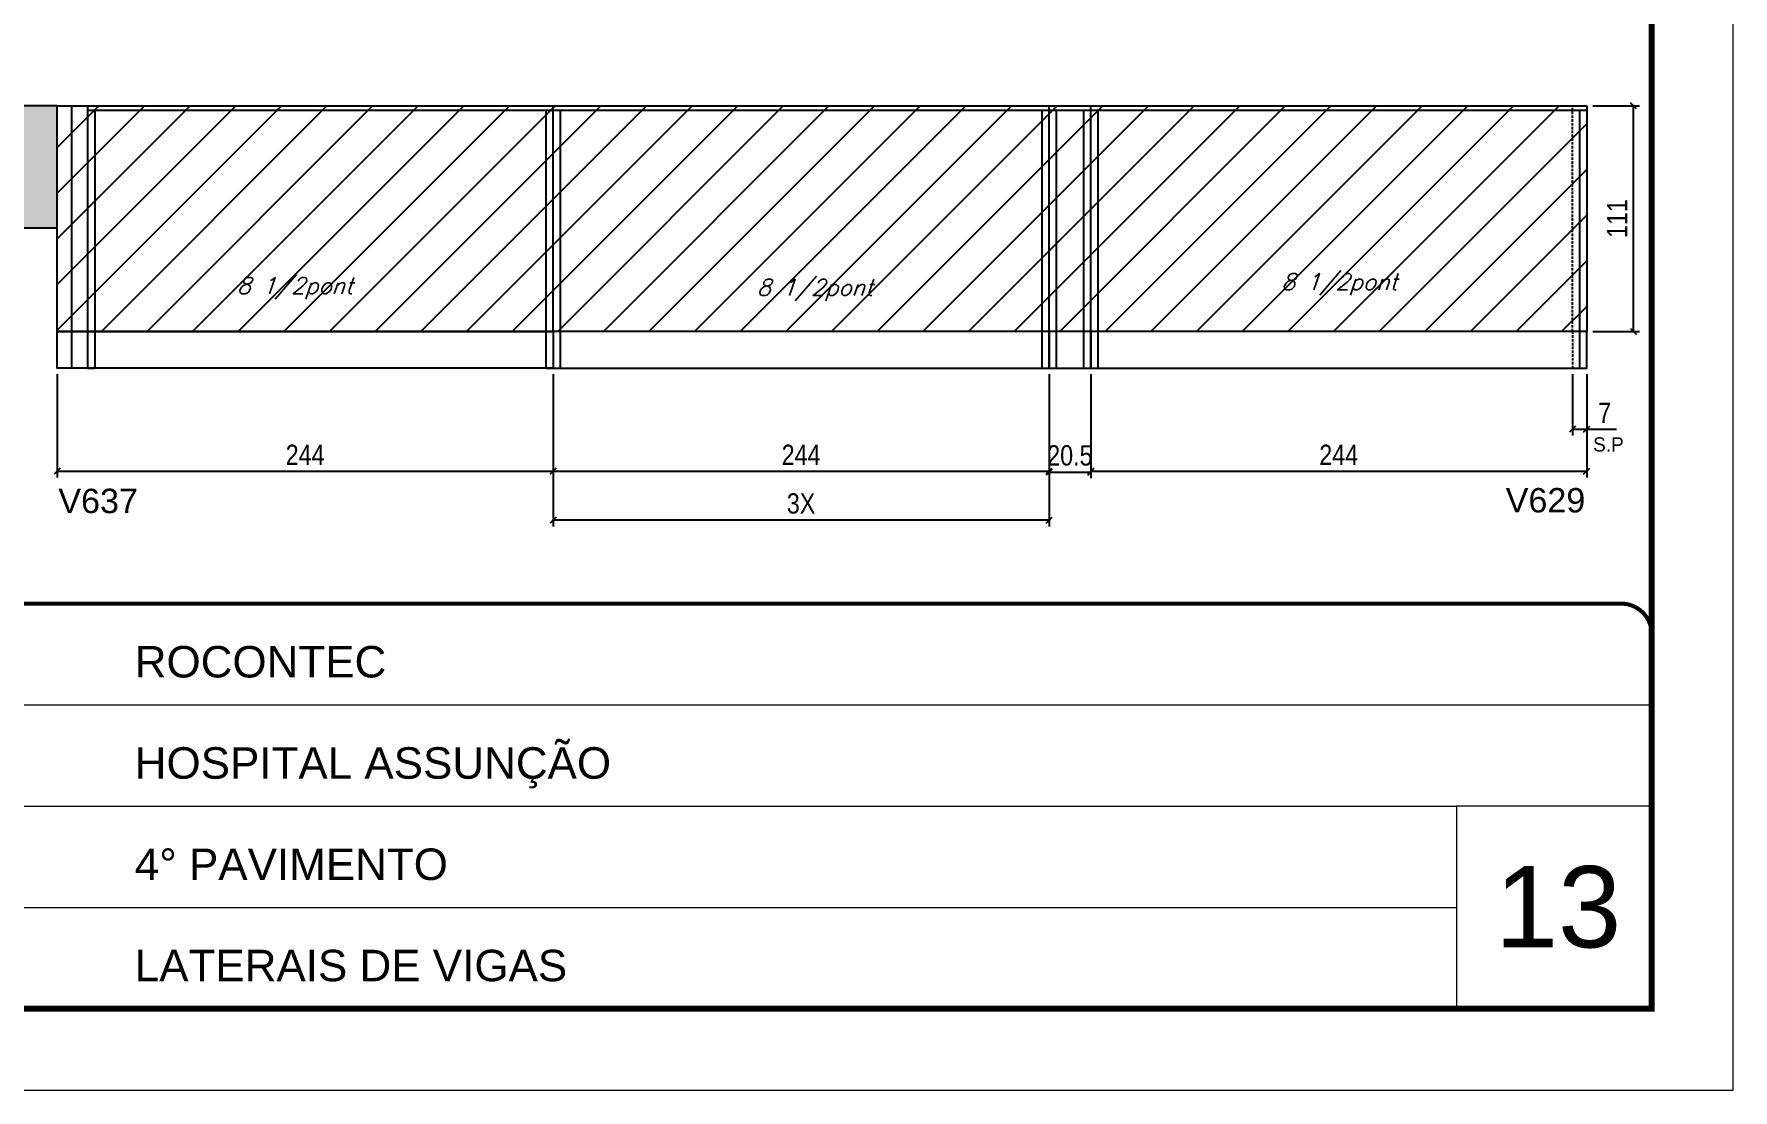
# Model space of a CAD drawing. Extents: x -20960 to -5926, y -2106 to 21915.
# Drawn here: x -11558 to -10722, y 17420 to 17939 of the extents above; entities that cross this region are included whole.
import ezdxf

# ---------------------------------------------------------------- set-up
doc = ezdxf.new("R2010")
doc.units = 0
for name, pattern in [('CONTINUO', [0]), ('DASHED', [0.75, 0.5, -0.25]), ('HIDDEN', [0.375, 0.25, -0.125])]:
    doc.linetypes.add(name, pattern=pattern)
for name, color, linetype in [('5', 5, 'Continuous'), ('COTA', 241, 'Continuous'), ('Painéis', 200, 'Continuous'), ('Reaproveitamento', 251, 'Continuous'), ('SARR_2.2x7', 40, 'Continuous'), ('SARR_3.5x7', 81, 'Continuous'), ('texto', 7, 'Continuous')]:
    doc.layers.add(name, color=color, linetype=linetype)
for name, color, linetype, lineweight in [('CARIMBO', 255, 'Continuous', 9), ('Folhas', 255, 'Continuous', 9), ('SARRAFO DE PRESSAO', 251, 'DASHED', 9)]:
    doc.layers.add(name, color=color, linetype=linetype, lineweight=lineweight)
doc.styles.add('ARIAL', font='arial.ttf')
doc.styles.add('COTA TECNICA', font='techl___.ttf', dxfattribs={"height": 10})
doc.styles.add('Romans', font='romans.shx')
doc.styles.add('ROMAS860', font='ROMAS860.SHX')
doc.styles.get("Standard").update_dxf_attribs({"font": 'arial.ttf'})
doc.dimstyles.new('PAINEL', dxfattribs={"dimtxt": 10, "dimasz": 3, "dimexe": 3, "dimexo": 3, "dimgap": 3, "dimtad": 1, "dimdec": 1, "dimzin": 12, "dimdsep": 46, "dimtxsty": 'COTA TECNICA', "dimblk1": 'OBLIQUE', "dimblk2": 'OBLIQUE', "dimsah": 1, "dimcen": 0.9, "dimclrd": 4, "dimclre": 4, "dimclrt": 240, "dimadec": 1, "dimazin": 3, "dimtfac": 1, "dimtdec": 1, "dimtmove": 0, "dimatfit": 3, "dimfxl": 1, "dimtolj": 1, "dimtzin": 12, "dimarcsym": 0})

# ---------------------------------------------------------------- blocks, each defined once
blk = doc.blocks.new('9999999999')
at = {"color": 30, "linetype": 'CONTINUO'}
for p, q in [((98564.56, 34379.64), (99583.98, 34379.64)), ((98564.56, 34329.83), (99487.98, 34329.83)), ((99583.98, 34329.83), (99487.98, 34329.83)), ((99487.98, 34329.83), (99487.98, 34230.21)), ((98564.56, 34280.02), (99487.98, 34280.02))]:
    blk.add_line(p, q, dxfattribs=at)
at = {"color": 30, "linetype": 'CONTINUO', "const_width": 2}
blk.add_lwpolyline([(99583.98, 34230.21), (99583.98, 34414.45, 0.414214), (99568.98, 34429.45), (98228.98, 34429.45, 0.414214), (98213.98, 34414.45), (98213.98, 34245.21, 0.414214), (98228.98, 34230.21), (99583.98, 34230.21)], format="xyb", dxfattribs=at)
at = {"layer": 'Folhas'}
blk.add_lwpolyline([(98138.98, 34190.21), (99623.98, 34190.21), (99623.98, 35240.21), (98138.98, 35240.21)], close=True, dxfattribs=at)
at = {"layer": 'Folhas', "color": 30, "const_width": 3}
blk.add_lwpolyline([(98213.98, 34230.21), (99583.98, 34230.21), (99583.98, 35200.21), (98213.98, 35200.21)], close=True, dxfattribs=at)
at = {"color": 7, "linetype": 'Continuous', "ltscale": 5, "style": 'ARIAL'}
for s, height, p in [('ROCONTEC', 15.483, (98837.68, 34393.13)), ('HOSPITAL ASSUNÇÃO', 15.4829, (98837.68, 34343.32)), ('4° PAVIMENTO', 15.4829, (98837.68, 34293.51)), ('LATERAIS DE VIGAS', 15.4829, (98837.68, 34243.7))]:
    blk.add_text(s, height=height, dxfattribs=at).set_placement(p)
blk = doc.blocks.new('_Oblique')
at = {"color": 0, "linetype": 'ByBlock', "lineweight": -2}
blk.add_line((-0.5, -0.5), (0.5, 0.5), dxfattribs=at)
blk = doc.blocks.new('*D307')
at = {"layer": 'COTA', "color": 4, "linetype": 'ByBlock', "lineweight": -2, "transparency": 16777216}
for p, q in [((-10800.99, 17771.81), (-10800.99, 17741.68)), ((-10793.99, 17771.81), (-10793.99, 17741.68)), ((-10800.99, 17744.68), (-10793.99, 17744.68)), ((-10793.99, 17744.68), (-10779.26, 17744.68))]:
    blk.add_line(p, q, dxfattribs=at)
at = {"layer": 'Defpoints', "color": 0, "linetype": 'ByBlock', "transparency": 16777216}
for p in [(-10800.99, 17774.81), (-10793.99, 17774.81), (-10793.99, 17744.68)]:
    blk.add_point(p, dxfattribs=at)
at = {"layer": 'COTA', "color": 4, "linetype": 'ByBlock', "lineweight": -2, "transparency": 16777216, "xscale": 3, "yscale": 3, "zscale": 3, "rotation": 180}
blk.add_blockref('_Oblique', (-10800.99, 17744.68), dxfattribs=at)
at = {"layer": 'COTA', "color": 4, "linetype": 'ByBlock', "lineweight": -2, "transparency": 16777216, "xscale": 3, "yscale": 3, "zscale": 3}
blk.add_blockref('_Oblique', (-10793.99, 17744.68), dxfattribs=at)
at = {"layer": 'COTA', "color": 240, "linetype": 'ByBlock', "transparency": 16777216, "insert": (-10785.12, 17752.75), "char_height": 10, "attachment_point": 5, "style": 'COTA TECNICA'}
blk.add_mtext('\\A1;7', dxfattribs=at)
blk = doc.blocks.new('*D308')
at = {"layer": 'COTA', "color": 4, "linetype": 'ByBlock', "lineweight": -2, "transparency": 16777216}
for p, q in [((-11546.49, 17771.81), (-11546.49, 17721.03)), ((-11302.49, 17771.81), (-11302.49, 17721.03)), ((-11546.49, 17724.03), (-11302.49, 17724.03))]:
    blk.add_line(p, q, dxfattribs=at)
at = {"layer": 'Defpoints', "color": 0, "linetype": 'ByBlock', "transparency": 16777216}
for p in [(-11546.49, 17774.81), (-11302.49, 17774.81), (-11302.49, 17724.03)]:
    blk.add_point(p, dxfattribs=at)
at = {"layer": 'COTA', "color": 4, "linetype": 'ByBlock', "lineweight": -2, "transparency": 16777216, "xscale": 3, "yscale": 3, "zscale": 3, "rotation": 180}
blk.add_blockref('_Oblique', (-11546.49, 17724.03), dxfattribs=at)
at = {"layer": 'COTA', "color": 4, "linetype": 'ByBlock', "lineweight": -2, "transparency": 16777216, "xscale": 3, "yscale": 3, "zscale": 3}
blk.add_blockref('_Oblique', (-11302.49, 17724.03), dxfattribs=at)
at = {"layer": 'COTA', "color": 240, "linetype": 'ByBlock', "transparency": 16777216, "insert": (-11424.49, 17732.1), "char_height": 10, "attachment_point": 5, "style": 'COTA TECNICA'}
blk.add_mtext('\\A1;244', dxfattribs=at)
blk = doc.blocks.new('*D309')
at = {"layer": 'COTA', "color": 4, "linetype": 'ByBlock', "lineweight": -2, "transparency": 16777216}
for p, q in [((-11302.49, 17771.81), (-11302.49, 17721.03)), ((-11058.49, 17771.81), (-11058.49, 17721.03)), ((-11302.49, 17724.03), (-11058.49, 17724.03))]:
    blk.add_line(p, q, dxfattribs=at)
at = {"layer": 'Defpoints', "color": 0, "linetype": 'ByBlock', "transparency": 16777216}
for p in [(-11302.49, 17774.81), (-11058.49, 17774.81), (-11058.49, 17724.03)]:
    blk.add_point(p, dxfattribs=at)
at = {"layer": 'COTA', "color": 4, "linetype": 'ByBlock', "lineweight": -2, "transparency": 16777216, "xscale": 3, "yscale": 3, "zscale": 3, "rotation": 180}
blk.add_blockref('_Oblique', (-11302.49, 17724.03), dxfattribs=at)
at = {"layer": 'COTA', "color": 4, "linetype": 'ByBlock', "lineweight": -2, "transparency": 16777216, "xscale": 3, "yscale": 3, "zscale": 3}
blk.add_blockref('_Oblique', (-11058.49, 17724.03), dxfattribs=at)
at = {"layer": 'COTA', "color": 240, "linetype": 'ByBlock', "transparency": 16777216, "insert": (-11180.49, 17732.1), "char_height": 10, "attachment_point": 5, "style": 'COTA TECNICA'}
blk.add_mtext('\\A1;244', dxfattribs=at)
blk = doc.blocks.new('*D310')
at = {"layer": 'COTA', "color": 4, "linetype": 'ByBlock', "lineweight": -2, "transparency": 16777216}
for p, q in [((-11037.99, 17771.81), (-11037.99, 17721.02)), ((-10793.99, 17771.81), (-10793.99, 17721.02)), ((-11037.99, 17724.02), (-10793.99, 17724.02))]:
    blk.add_line(p, q, dxfattribs=at)
at = {"layer": 'Defpoints', "color": 0, "linetype": 'ByBlock', "transparency": 16777216}
for p in [(-11037.99, 17774.81), (-10793.99, 17774.81), (-10793.99, 17724.02)]:
    blk.add_point(p, dxfattribs=at)
at = {"layer": 'COTA', "color": 4, "linetype": 'ByBlock', "lineweight": -2, "transparency": 16777216, "xscale": 3, "yscale": 3, "zscale": 3, "rotation": 180}
blk.add_blockref('_Oblique', (-11037.99, 17724.02), dxfattribs=at)
at = {"layer": 'COTA', "color": 4, "linetype": 'ByBlock', "lineweight": -2, "transparency": 16777216, "xscale": 3, "yscale": 3, "zscale": 3}
blk.add_blockref('_Oblique', (-10793.99, 17724.02), dxfattribs=at)
at = {"layer": 'COTA', "color": 240, "linetype": 'ByBlock', "transparency": 16777216, "insert": (-10915.99, 17732.1), "char_height": 10, "attachment_point": 5, "style": 'COTA TECNICA'}
blk.add_mtext('\\A1;244', dxfattribs=at)
blk = doc.blocks.new('*D311')
at = {"layer": 'COTA', "color": 4, "linetype": 'ByBlock', "lineweight": -2, "transparency": 16777216}
for p, q in [((-10790.99, 17903.81), (-10767.98, 17903.81)), ((-10770.98, 17792.81), (-10770.98, 17903.81)), ((-10790.99, 17792.81), (-10767.98, 17792.81))]:
    blk.add_line(p, q, dxfattribs=at)
at = {"layer": 'Defpoints', "color": 0, "linetype": 'ByBlock', "transparency": 16777216}
for p in [(-10793.99, 17903.81), (-10770.98, 17903.81), (-10793.99, 17792.81)]:
    blk.add_point(p, dxfattribs=at)
at = {"layer": 'COTA', "color": 4, "linetype": 'ByBlock', "lineweight": -2, "transparency": 16777216, "xscale": 3, "yscale": 3, "zscale": 3}
for p, rotation in [((-10770.98, 17903.81), 90), ((-10770.98, 17792.81), 270)]:
    blk.add_blockref('_Oblique', p, dxfattribs=dict(at, rotation=rotation))
at = {"layer": 'COTA', "color": 240, "linetype": 'ByBlock', "transparency": 16777216, "insert": (-10779.03, 17848.31), "char_height": 10, "attachment_point": 5, "rotation": 90, "style": 'COTA TECNICA'}
blk.add_mtext('\\A1;111', dxfattribs=at)
blk = doc.blocks.new('*D312')
at = {"layer": 'Defpoints', "color": 0, "ltscale": 25, "transparency": 16777216}
for p in [(-11302.49, 17774.81), (-11058.49, 17774.81), (-11302.49, 17699.93)]:
    blk.add_point(p, dxfattribs=at)
at = {"layer": 'SARR_3.5x7', "color": 4, "lineweight": -2, "ltscale": 25, "transparency": 16777216}
for p, q in [((-11302.49, 17771.81), (-11302.49, 17696.93)), ((-11058.49, 17771.81), (-11058.49, 17696.93)), ((-11058.49, 17699.93), (-11302.49, 17699.93))]:
    blk.add_line(p, q, dxfattribs=at)
at = {"layer": 'SARR_3.5x7', "color": 4, "lineweight": -2, "ltscale": 25, "transparency": 16777216, "xscale": 3, "yscale": 3, "zscale": 3, "rotation": 180}
blk.add_blockref('_Oblique', (-11302.49, 17699.93), dxfattribs=at)
at = {"layer": 'SARR_3.5x7', "color": 4, "lineweight": -2, "ltscale": 25, "transparency": 16777216, "xscale": 3, "yscale": 3, "zscale": 3}
blk.add_blockref('_Oblique', (-11058.49, 17699.93), dxfattribs=at)
at = {"layer": 'SARR_3.5x7', "color": 240, "ltscale": 25, "transparency": 16777216, "insert": (-11180.49, 17708.15), "char_height": 10, "attachment_point": 5, "style": 'COTA TECNICA'}
blk.add_mtext('\\A1;3X', dxfattribs=at)
blk = doc.blocks.new('*D313')
at = {"layer": 'Defpoints', "color": 0, "ltscale": 25, "transparency": 16777216}
for p in [(-11058.49, 17774.81), (-11037.99, 17774.81), (-11037.99, 17723.65)]:
    blk.add_point(p, dxfattribs=at)
at = {"layer": 'SARR_3.5x7', "color": 4, "lineweight": -2, "ltscale": 25, "transparency": 16777216}
for p, q in [((-11058.49, 17771.81), (-11058.49, 17720.65)), ((-11037.99, 17771.81), (-11037.99, 17720.65)), ((-11058.49, 17723.65), (-11037.99, 17723.65))]:
    blk.add_line(p, q, dxfattribs=at)
at = {"layer": 'SARR_3.5x7', "color": 4, "lineweight": -2, "ltscale": 25, "transparency": 16777216, "xscale": 3, "yscale": 3, "zscale": 3, "rotation": 180}
blk.add_blockref('_Oblique', (-11058.49, 17723.65), dxfattribs=at)
at = {"layer": 'SARR_3.5x7', "color": 4, "lineweight": -2, "ltscale": 25, "transparency": 16777216, "xscale": 3, "yscale": 3, "zscale": 3}
blk.add_blockref('_Oblique', (-11037.99, 17723.65), dxfattribs=at)
at = {"layer": 'SARR_3.5x7', "color": 240, "ltscale": 25, "transparency": 16777216, "insert": (-11048.24, 17731.76), "char_height": 10, "attachment_point": 5, "style": 'COTA TECNICA'}
blk.add_mtext('\\A1;20.5', dxfattribs=at)

msp = doc.modelspace()

# ---------------------------------------------------------------- hatches: boundary and pattern name
at = {"layer": 'COTA', "linetype": 'ByBlock'}
h = msp.add_hatch(dxfattribs=at)
h.set_pattern_fill('AR-CONC', color=256, scale=0.03)
h.set_pattern_definition([(50, (27, -1148.575), (5.4655401, -0.4781726), [0.5715, -6.2865]), (355, (27, -1148.575), (-1.0573026, 5.7317054), [0.4572, -5.0292175]), (100.451445, (27.4555, -1148.615), (4.4082374, 5.2535326), [0.4857003, -5.3427073]), (46.1842, (27, -1147.051), (8.1323712, -1.2612698), [0.85725, -9.42975]), (96.635558, (27.678, -1147.156), (7.122124, 7.4227837), [0.7285507, -8.0140682]), (351.18415, (27, -1147.051), (7.122124, 7.4227837), [0.685799, -7.543792]), (21, (27.762, -1147.432), (4.5484317, -3.06795595), [0.5715, -6.2865]), (326, (27.762, -1147.432), (1.8540609, 5.525639), [0.4572, -5.0292]), (71.451445, (28.141, -1147.688), (6.4024926, 2.4576831), [0.4857003, -5.3426981]), (37.5, (27, -1148.5751), (0.0926581, 2.53665117), [0, -4.96824, 0, -5.1054, 0, -5.04825]), (7.5, (27, -1148.575), (2.00458988, 3.00541724), [0, -2.91084, 0, -4.85394, 0, -1.92405]), (327.5, (25.3007, -1148.5751), (4.06771786, -0.17186232), [0, -1.905, 0, -5.9436, 0, -7.8867]), (317.5, (24.5387, -1148.575), (4.44387544, 0.76279473), [0, -2.4765, 0, -3.94716, 0, -5.6007])])
h.paths.add_polyline_path([(-11546.49, 17903.81), (-11569.27, 17903.81), (-11569.27, 17858.81), (-11850.27, 17858.81), (-11850.27, 17843.81), (-11546.49, 17843.81)])
at = {"layer": 'Reaproveitamento', "ltscale": 25}
h = msp.add_hatch(dxfattribs=at)
h.set_pattern_fill('ANSI31', color=256, scale=5)
h.set_pattern_definition([(45, (156.56, -1148.575), (-11.22532, 11.22532), [])])
h.paths.add_polyline_path([(-11546.49, 17903.81), (-10793.99, 17903.81), (-10793.99, 17792.81), (-11546.49, 17792.81)])

# ---------------------------------------------------------------- linework, layer by layer
at = {"layer": 'COTA', "linetype": 'ByBlock'}
for p, q in [((-11546.49, 17903.81), (-11569.27, 17903.81)), ((-11546.49, 17903.81), (-11546.49, 17903.81)), ((-11850.27, 17843.81), (-11546.49, 17843.81))]:
    msp.add_line(p, q, dxfattribs=at)
at = {"layer": 'Painéis', "linetype": 'ByBlock'}
for p, q in [((-11546.49, 17792.81), (-11546.49, 17903.81)), ((-11546.49, 17903.81), (-10793.99, 17903.81)), ((-11302.49, 17792.81), (-11302.49, 17903.81)), ((-11058.49, 17792.81), (-11058.49, 17903.81)), ((-11037.99, 17792.81), (-11037.99, 17903.81)), ((-10793.99, 17903.81), (-10793.99, 17792.81)), ((-10793.99, 17792.81), (-11546.49, 17792.81))]:
    msp.add_line(p, q, dxfattribs=at)
for points in [[(-11546.49, 17792.81), (-11302.49, 17792.81), (-11302.49, 17774.81), (-11546.49, 17774.81)], [(-11302.49, 17774.81), (-11058.49, 17774.81), (-11058.49, 17792.81), (-11302.49, 17792.81)], [(-11058.49, 17774.81), (-11037.99, 17774.81), (-11037.99, 17792.81), (-11058.49, 17792.81)], [(-11037.99, 17774.81), (-10793.99, 17774.81), (-10793.99, 17792.81), (-11037.99, 17792.81)]]:
    msp.add_lwpolyline(points, close=True, dxfattribs=at)
at = {"layer": 'SARR_2.2x7', "linetype": 'Continuous'}
for p, q in [((-11539.49, 17903.81), (-11539.49, 17792.81)), ((-11531.49, 17901.61), (-11058.49, 17901.61)), ((-11058.49, 17901.61), (-11037.99, 17901.61)), ((-11037.99, 17901.61), (-10793.99, 17901.61)), ((-11539.49, 17792.81), (-11539.49, 17774.81))]:
    msp.add_line(p, q, dxfattribs=at)
at = {"layer": 'SARR_2.2x7', "linetype": 'HIDDEN', "ltscale": 5}
for q in [(-10800.99, 17903.81), (-10800.99, 17774.81)]:
    msp.add_line((-10800.99, 17792.81), q, dxfattribs=at)
at = {"layer": 'SARR_3.5x7'}
for p, q in [((-11531.49, 17903.81), (-11531.49, 17774.81)), ((-11527.99, 17901.61), (-11527.99, 17774.81)), ((-11305.99, 17901.61), (-11305.99, 17774.81)), ((-11298.99, 17901.61), (-11298.99, 17774.81)), ((-11061.99, 17901.61), (-11061.99, 17774.81)), ((-11054.99, 17901.61), (-11054.99, 17774.81)), ((-11041.49, 17901.61), (-11041.49, 17774.81)), ((-11034.49, 17901.61), (-11034.49, 17774.81)), ((-10797.49, 17901.61), (-10797.49, 17774.81))]:
    msp.add_line(p, q, dxfattribs=at)
at = {"layer": 'SARR_3.5x7', "ltscale": 25}
for p, q in [((-11302.49, 17792.81), (-11302.49, 17774.81)), ((-11058.49, 17792.81), (-11058.49, 17774.81)), ((-11037.99, 17792.81), (-11037.99, 17774.81)), ((-10793.99, 17774.81), (-10793.99, 17792.81)), ((-11531.49, 17774.81), (-11527.99, 17774.81)), ((-11305.99, 17774.81), (-11298.99, 17774.81)), ((-11061.99, 17774.81), (-11054.99, 17774.81)), ((-11041.49, 17774.81), (-11034.49, 17774.81)), ((-10797.49, 17774.81), (-10793.99, 17774.81))]:
    msp.add_line(p, q, dxfattribs=at)

# ---------------------------------------------------------------- block references
at = {"layer": 'SARRAFO DE PRESSAO', "color": 6, "linetype": 'ByBlock'}
msp.add_blockref('9999999999', (-110345.98, -16770.54), dxfattribs=at)

# ---------------------------------------------------------------- texts
at = {"layer": '5', "linetype": 'Continuous'}
for s, p in [('V637', (-11545.89, 17703.41)), ('V629', (-10833.83, 17703.77))]:
    msp.add_text(s, height=12, rotation=359.99996, dxfattribs=at).set_placement(p)
at = {"layer": 'CARIMBO', "style": 'ARIAL'}
msp.add_text('13', height=40, dxfattribs=at).set_placement((-10839.14, 17489.81))
at = {"layer": 'texto', "color": 2, "char_height": 8, "attachment_point": 5, "style": 'Romans'}
for insert in [(-10915.67, 17815.92), (-11429.5, 17814.02), (-11173.69, 17813.14)]:
    msp.add_mtext('{\\Q19;\\C256;8 1/2pont}', dxfattribs=dict(at, insert=insert))
at = {"layer": 'texto', "color": 4, "insert": (-10783.29, 17737.18), "char_height": 7, "attachment_point": 5, "style": 'ROMAS860'}
msp.add_mtext('S.P', dxfattribs=at)

# ---------------------------------------------------------------- dimensions: what is measured, and where the dimension line sits
at = {"layer": 'COTA', "linetype": 'ByBlock'}
for p1, p2, distance, picture, middle in [((-10793.99, 17792.81), (-10793.99, 17903.81), -23.01, '*D311', (-10779.03, 17848.31)), ((-11546.49, 17774.81), (-11302.49, 17774.81), -50.78, '*D308', (-11424.49, 17732.1)), ((-11302.49, 17774.81), (-11058.49, 17774.81), -50.78, '*D309', (-11180.49, 17732.1)), ((-11037.99, 17774.81), (-10793.99, 17774.81), -50.78, '*D310', (-10915.99, 17732.1))]:
    dim = msp.add_aligned_dim(p1=p1, p2=p2, distance=distance, dimstyle='PAINEL', dxfattribs=at)
    dim.commit()
    dim.dimension.update_dxf_attribs({"geometry": picture, "text_midpoint": middle})
dim = msp.add_linear_dim(base=(-10793.99, 17744.68), p1=(-10800.99, 17774.81), p2=(-10793.99, 17774.81), angle=180, dimstyle='PAINEL', dxfattribs=at)
dim.commit()
dim.dimension.update_dxf_attribs({"geometry": '*D307', "text_midpoint": (-10785.12, 17752.75)})
at = {"layer": 'SARR_3.5x7', "ltscale": 25}
dim = msp.add_linear_dim(base=(-11302.49, 17699.93), p1=(-11058.49, 17774.81), p2=(-11302.49, 17774.81), text='3X', dimstyle='PAINEL', dxfattribs=at)
dim.commit()
dim.dimension.update_dxf_attribs({"geometry": '*D312', "text_midpoint": (-11180.49, 17708.15)})
dim = msp.add_linear_dim(base=(-11037.99, 17723.65), p1=(-11058.49, 17774.81), p2=(-11037.99, 17774.81), dimstyle='PAINEL', dxfattribs=at)
dim.commit()
dim.dimension.update_dxf_attribs({"geometry": '*D313', "text_midpoint": (-11048.24, 17723.65), "dimtype": 160})

doc.saveas('drawing.dxf')
